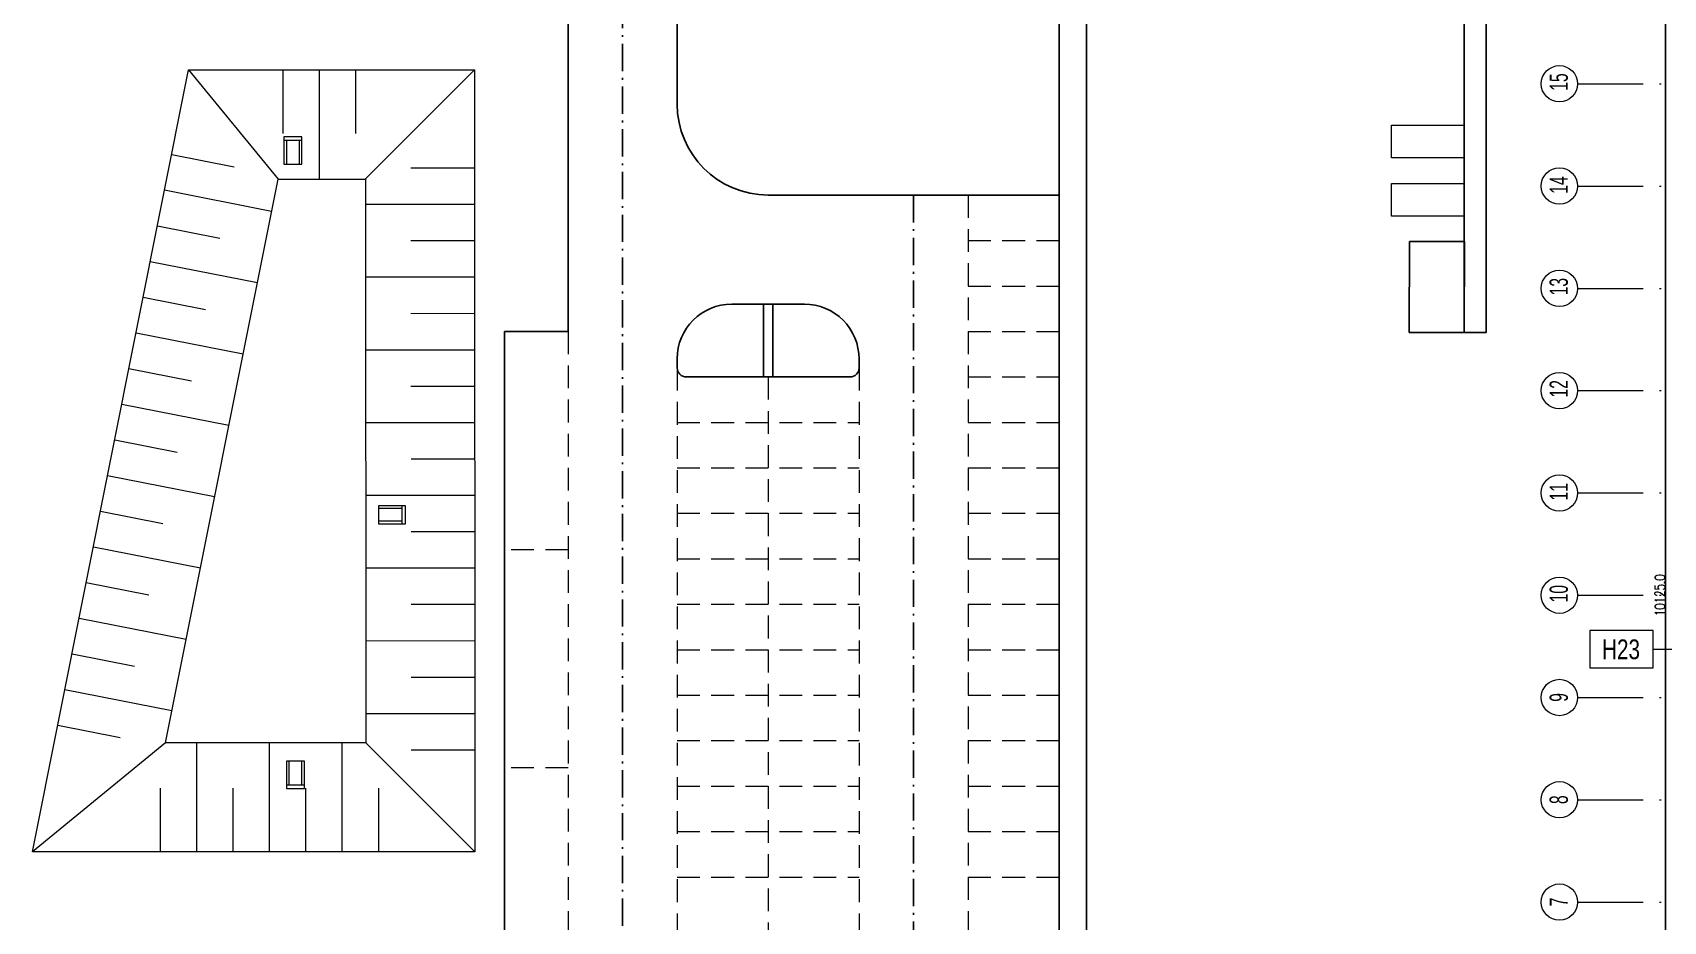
# Model space of a CAD drawing. Extents: x 6529560 to 6558080, y 5579316 to 5588131.
# Drawn here: x 6543422.9 to 6543512.6, y 5579539.7 to 5579588.5 of the extents above; entities that cross this region are included whole.
import ezdxf

# ---------------------------------------------------------------- set-up
doc = ezdxf.new("R2010")
doc.units = 0
doc.header["$MEASUREMENT"] = 0
doc.header["$PDSIZE"] = -5
for name, pattern in [('ACAD_ISO10W100', [18, 12, -3, 0, -3]), ('DASHED2', [0.375, 0.25, -0.125]), ('DCD Osie', [9, 6, -1.5, 0, -1.5]), ('GR_SOLID', [0])]:
    doc.linetypes.add(name, pattern=pattern)
doc.layers.get('0').update_dxf_attribs({"color": 2, "linetype": 'CONTINUOUS', "lineweight": 5})
doc.layers.get('Defpoints').update_dxf_attribs({"linetype": 'CONTINUOUS'})
for name, color, linetype, lineweight in [('arch_droga', 1, 'CONTINUOUS', 25), ('arch_miejsca parkingowe', 6, 'CONTINUOUS', 15), ('arch_opisy', 20, 'CONTINUOUS', 13), ('arch_osie', 181, 'CONTINUOUS', 5), ('arch_sciany zewnętrzne', 94, 'CONTINUOUS', 18), ('arch_wymiary', 2, 'CONTINUOUS', 13), ('AUSSENMASSE_N3', 7, 'GR_SOLID', 18)]:
    doc.layers.add(name, color=color, linetype=linetype, lineweight=lineweight)
doc.layers.add('arch_osie opisy', color=1, linetype='CONTINUOUS')
doc.styles.get("Standard").update_dxf_attribs({"font": 'arial.ttf', "width": 0.75})
doc.styles.add('styl1', font='romans.shx', dxfattribs={"width": 0.75})
doc.dimstyles.new('wymiary hala', dxfattribs={"dimtxt": 0.55, "dimasz": 0.3, "dimexe": 0.18, "dimexo": 0.0625, "dimgap": 0.04, "dimtad": 1, "dimtoh": 1, "dimdec": 1, "dimlfac": 100, "dimzin": 0, "dimdsep": 46, "dimtxsty": 'styl1', "dimblk": 'ARCHTICK', "dimcen": 0.09, "dimadec": 0, "dimazin": 0, "dimtfac": 1, "dimtdec": 1, "dimtofl": 0, "dimtmove": 0, "dimatfit": 3, "dimldrblk": 'ARCHTICK', "dimfxl": 1, "dimtolj": 1, "dimtzin": 0, "dimarcsym": 0})

# ---------------------------------------------------------------- blocks, each defined once
blk = doc.blocks.new('ZT_z_opisami')
at = {"layer": 'arch_droga', "color": 7, "linetype": 'DCD Osie', "ltscale": 0.25}
for p, q in [((6540777.195, 5579536.322, -6.54), (6540777.195, 5579419.652, -6.54)), ((6540793.195, 5579502.152, -6.54), (6540793.195, 5579419.652, -6.54))]:
    blk.add_line(p, q, dxfattribs=at)
at = {"layer": 'arch_droga', "color": 7}
for p, q in [((6540774.195, 5579494.652, -6.54), (6540774.195, 5579530.322, -6.54)), ((6540780.195, 5579530.322, -6.54), (6540780.195, 5579507.152, -6.54)), ((6540785.195, 5579502.152, -6.54), (6540801.195, 5579502.152, -6.54)), ((6540801.195, 5579502.152, -6.54), (6540801.195, 5579422.152)), ((6540783.195, 5579496.152, -6.54), (6540784.945, 5579496.152, -6.54)), ((6540784.945, 5579496.152, -6.54), (6540785.445, 5579496.152, -6.54)), ((6540785.445, 5579496.152, -6.54), (6540787.195, 5579496.152, -6.54)), ((6540770.695, 5579494.652, -6.54), (6540770.695, 5579446.652, -6.54)), ((6540774.195, 5579494.652), (6540770.695, 5579494.652)), ((6540780.195, 5579493.152, -6.54), (6540780.195, 5579492.652, -6.54)), ((6540790.195, 5579493.152, -6.54), (6540790.195, 5579492.652, -6.54)), ((6540780.695, 5579492.152), (6540784.945, 5579492.152)), ((6540784.945, 5579492.152), (6540785.445, 5579492.152)), ((6540785.445, 5579492.152), (6540789.695, 5579492.152))]:
    blk.add_line(p, q, dxfattribs=at)
at = {"layer": 'arch_droga', "color": 7, "linetype": 'Continuous'}
for p, q in [((6540801.195, 5579513.506), (6540801.195, 5579502.152, -6.54)), ((6540802.695, 5579514.036), (6540802.695, 5579428.752)), ((6540784.945, 5579492.152), (6540784.945, 5579496.152, -6.54)), ((6540785.445, 5579492.152), (6540785.445, 5579496.152, -6.54))]:
    blk.add_line(p, q, dxfattribs=at)
at = {"layer": 'arch_droga', "color": 7}
for centre, radius, start, end in [((6540785.195, 5579507.152, -6.54), 5, 180, 270), ((6540783.195, 5579493.152, -6.54), 3, 90, 180), ((6540787.195, 5579493.152, -6.54), 3, 360, 90), ((6540780.695, 5579492.652), 0.5, 180, 270), ((6540789.695, 5579492.652), 0.5, 270, 360)]:
    blk.add_arc(centre, radius, start, end, dxfattribs=at)
at = {"layer": 'arch_miejsca parkingowe', "color": 7}
for p, q in [((6540759.561, 5579505.148, -1.643), (6540758.561, 5579505.148, -1.643)), ((6540758.711, 5579505.148, -1.643), (6540758.711, 5579503.848, -1.643)), ((6540759.411, 5579505.148, -1.643), (6540759.411, 5579503.848, -1.643)), ((6540765.066, 5579484.916, -1.419), (6540763.765, 5579484.916, -1.419)), ((6540765.066, 5579484.066, -1.419), (6540765.066, 5579485.066, -1.419)), ((6540765.066, 5579484.216, -1.419), (6540763.765, 5579484.216, -1.419)), ((6540758.857, 5579469.727, -1.11), (6540758.858, 5579471.027, -1.11)), ((6540759.557, 5579469.727, -1.11), (6540759.558, 5579471.027, -1.11)), ((6540758.707, 5579469.727, -1.11), (6540759.707, 5579469.727, -1.11))]:
    blk.add_line(p, q, dxfattribs=at)
at = {"layer": 'arch_miejsca parkingowe', "color": 7, "linetype": 'DASHED2', "ltscale": 5}
for p, q in [((6540796.195, 5579502.152), (6540796.195, 5579421.652)), ((6540796.195, 5579499.652), (6540801.195, 5579499.652)), ((6540796.195, 5579497.152), (6540801.195, 5579497.152)), ((6540774.195, 5579494.652), (6540774.195, 5579446.652)), ((6540796.195, 5579494.652), (6540801.195, 5579494.652)), ((6540780.195, 5579492.652), (6540780.195, 5579419.152)), ((6540785.195, 5579492.152), (6540785.195, 5579419.652)), ((6540790.195, 5579492.652), (6540790.195, 5579419.152)), ((6540796.195, 5579492.152), (6540801.195, 5579492.152)), ((6540780.195, 5579489.652), (6540790.195, 5579489.652)), ((6540796.195, 5579489.652), (6540801.195, 5579489.652)), ((6540780.195, 5579487.152), (6540790.195, 5579487.152)), ((6540796.195, 5579487.152), (6540801.195, 5579487.152)), ((6540780.195, 5579484.652), (6540790.195, 5579484.652)), ((6540796.195, 5579484.652), (6540801.195, 5579484.652)), ((6540774.195, 5579482.652), (6540770.695, 5579482.652)), ((6540780.195, 5579482.152), (6540790.195, 5579482.152)), ((6540796.195, 5579482.152), (6540801.195, 5579482.152)), ((6540780.195, 5579479.652), (6540790.195, 5579479.652)), ((6540796.195, 5579479.652), (6540801.195, 5579479.652)), ((6540780.195, 5579477.152), (6540790.195, 5579477.152)), ((6540796.195, 5579477.152), (6540801.195, 5579477.152)), ((6540780.195, 5579474.652), (6540790.195, 5579474.652)), ((6540796.195, 5579474.652), (6540801.195, 5579474.652)), ((6540780.195, 5579472.152), (6540790.195, 5579472.152)), ((6540796.195, 5579472.152), (6540801.195, 5579472.152)), ((6540774.195, 5579470.652), (6540770.695, 5579470.652)), ((6540780.195, 5579469.652), (6540790.195, 5579469.652)), ((6540796.195, 5579469.652), (6540801.195, 5579469.652)), ((6540780.195, 5579467.152), (6540790.195, 5579467.152)), ((6540796.195, 5579467.152), (6540801.195, 5579467.152)), ((6540780.195, 5579464.652), (6540790.195, 5579464.652)), ((6540796.195, 5579464.652), (6540801.195, 5579464.652))]:
    blk.add_line(p, q, dxfattribs=at)
at = {"layer": 'arch_miejsca parkingowe', "color": 7}
for points, elevation in [([(6540769.047, 5579509.035), (6540769.071, 5579466.038), (6540744.753, 5579466.04), (6540753.329, 5579509.036)], -1.402), ([(6540759.561, 5579505.348), (6540758.561, 5579505.348), (6540758.561, 5579503.848), (6540759.561, 5579503.848)], -1.643), ([(6540763.05, 5579503.035), (6540763.068, 5579472.038), (6540752.068, 5579472.039), (6540758.25, 5579503.035)], -1.402), ([(6540765.265, 5579484.066), (6540765.265, 5579485.066), (6540763.765, 5579485.066), (6540763.765, 5579484.066)], -1.419), ([(6540758.707, 5579469.527), (6540759.707, 5579469.527), (6540759.708, 5579471.027), (6540758.708, 5579471.027)], -1.11)]:
    blk.add_lwpolyline(points, close=True, dxfattribs=dict(at, elevation=elevation))
at = {"layer": 'arch_miejsca parkingowe', "color": 7, "elevation": -1.402}
for points in [[(6540753.329, 5579509.036), (6540758.25, 5579503.035)], [(6540758.532, 5579505.535), (6540758.532, 5579509.035)], [(6540760.532, 5579503.035), (6540760.532, 5579509.035)], [(6540762.532, 5579505.535), (6540762.532, 5579509.035)], [(6540763.05, 5579503.038), (6540769.047, 5579509.035)], [(6540755.829, 5579503.693), (6540752.399, 5579504.374)], [(6540765.55, 5579503.649), (6540769.05, 5579503.651)], [(6540757.888, 5579501.245), (6540752.008, 5579502.413)], [(6540763.051, 5579501.648), (6540769.051, 5579501.651)], [(6540755.05, 5579499.77), (6540751.617, 5579500.451)], [(6540765.553, 5579499.649), (6540769.052, 5579499.651)], [(6540757.109, 5579497.322), (6540751.225, 5579498.49)], [(6540763.054, 5579497.648), (6540769.053, 5579497.651)], [(6540754.267, 5579495.847), (6540750.834, 5579496.529)], [(6540765.555, 5579495.649), (6540769.054, 5579495.651)], [(6540756.325, 5579493.399), (6540750.443, 5579494.567)], [(6540763.056, 5579493.648), (6540769.056, 5579493.651)], [(6540753.485, 5579491.924), (6540750.052, 5579492.606)], [(6540765.557, 5579491.649), (6540769.057, 5579491.651)], [(6540755.541, 5579489.477), (6540749.661, 5579490.645)], [(6540763.058, 5579489.648), (6540769.058, 5579489.651)], [(6540752.703, 5579488.001), (6540749.269, 5579488.683)], [(6540765.559, 5579487.649), (6540769.059, 5579487.651)], [(6540754.762, 5579485.553), (6540748.878, 5579486.722)], [(6540763.06, 5579485.648), (6540769.06, 5579485.651)], [(6540751.92, 5579484.079), (6540748.487, 5579484.761)], [(6540765.561, 5579483.649), (6540769.061, 5579483.651)], [(6540753.977, 5579481.631), (6540748.096, 5579482.799)], [(6540763.063, 5579481.648), (6540769.062, 5579481.651)], [(6540751.138, 5579480.156), (6540747.704, 5579480.838)], [(6540765.564, 5579479.649), (6540769.063, 5579479.651)], [(6540753.193, 5579477.709), (6540747.313, 5579478.876)], [(6540763.065, 5579477.648), (6540769.064, 5579477.651)], [(6540750.355, 5579476.233), (6540746.922, 5579476.915)], [(6540752.414, 5579473.785), (6540746.531, 5579474.954)], [(6540765.566, 5579475.649), (6540769.066, 5579475.651)], [(6540763.064, 5579473.648), (6540769.067, 5579473.651)], [(6540749.573, 5579472.31), (6540746.139, 5579472.992)], [(6540752.068, 5579472.039), (6540744.753, 5579466.04)], [(6540753.764, 5579472.039), (6540753.764, 5579466.039)], [(6540757.764, 5579472.039), (6540757.764, 5579466.039)], [(6540761.764, 5579472.038), (6540761.764, 5579466.038)], [(6540763.068, 5579472.038), (6540769.071, 5579466.038)], [(6540765.566, 5579471.649), (6540769.068, 5579471.651)], [(6540751.764, 5579469.539), (6540751.764, 5579466.039)], [(6540755.764, 5579469.539), (6540755.764, 5579466.039)], [(6540759.764, 5579469.539), (6540759.764, 5579466.039)], [(6540763.764, 5579469.539), (6540763.764, 5579466.038)]]:
    blk.add_lwpolyline(points, dxfattribs=at)
blk = doc.blocks.new('_ArchTick')
at = {"color": 0, "linetype": 'ByBlock', "const_width": 0.15}
blk.add_lwpolyline([(-0.5, -0.5), (0.5, 0.5)], dxfattribs=at)
blk = doc.blocks.new('*D41')
at = {"layer": 'arch_wymiary', "color": 0, "lineweight": -2, "transparency": 16777216}
for p, q in [((6543514.66, 5579608.22), (6543512.542, 5579608.22)), ((6543512.722, 5579608.22), (6543512.722, 5579506.97)), ((6543514.66, 5579506.97), (6543512.542, 5579506.97))]:
    blk.add_line(p, q, dxfattribs=at)
at = {"layer": 'Defpoints', "color": 0, "transparency": 16777216}
for p in [(6543514.722, 5579608.22), (6543512.722, 5579506.97), (6543514.722, 5579506.97)]:
    blk.add_point(p, dxfattribs=at)
at = {"layer": 'arch_wymiary', "color": 0, "lineweight": -2, "transparency": 16777216, "xscale": 0.3, "yscale": 0.3, "zscale": 0.3}
for p, rotation in [((6543512.722, 5579608.22), 90), ((6543512.722, 5579506.97), 270)]:
    blk.add_blockref('_ArchTick', p, dxfattribs=dict(at, rotation=rotation))
at = {"layer": 'arch_wymiary', "color": 0, "transparency": 16777216, "insert": (6543512.407, 5579557.595), "char_height": 0.55, "attachment_point": 5, "rotation": 90, "style": 'styl1'}
blk.add_mtext('\\A1;10125.0', dxfattribs=at)

msp = doc.modelspace()

# ---------------------------------------------------------------- linework, layer by layer
at = {"layer": 'arch_droga', "color": 0, "elevation": -9.1761}
msp.add_lwpolyline([(6543501.6532, 5579600.8058), (6543502.8532, 5579600.8058), (6543502.8532, 5579572.0412), (6543501.6532, 5579572.0412)], close=True, dxfattribs=at)
at = {"layer": 'arch_droga', "color": 0, "elevation": -9.1761, "flags": 128}
msp.add_lwpolyline([(6543498.6337, 5579577.0436), (6543501.6553, 5579577.0412), (6543501.6512, 5579572.0412), (6543498.6296, 5579572.0436)], close=True, dxfattribs=at)
at = {"layer": 'arch_opisy'}
msp.add_lwpolyline([(6543508.5578, 5579553.6112), (6543512.0322, 5579553.6112), (6543512.0322, 5579555.6518), (6543508.5578, 5579555.6518)], close=True, dxfattribs=at)
msp.add_lwpolyline([(6543512.0322, 5579554.6315), (6543521.4068, 5579554.6315)], dxfattribs=at)
at = {"layer": 'arch_osie', "linetype": 'ACAD_ISO10W100', "ltscale": 0.3, "extrusion": (-4.94832e-09, -8.0265e-10, 1)}
for points in [[(6543507.8822, 5579585.7201), (6543634.6822, 5579585.7201)], [(6543507.8822, 5579580.0952), (6543522.4822, 5579580.0952)], [(6543507.8822, 5579574.4702), (6543522.4822, 5579574.4702)], [(6543507.8822, 5579568.8452), (6543522.4822, 5579568.8452)], [(6543507.8822, 5579563.2202), (6543634.6822, 5579563.2202)], [(6543507.8822, 5579557.5952), (6543522.4822, 5579557.5952)], [(6543507.8822, 5579551.9702), (6543522.4822, 5579551.9702)], [(6543507.8822, 5579546.3452), (6543522.4822, 5579546.3452)], [(6543507.8822, 5579540.7202), (6543634.6822, 5579540.7202)]]:
    msp.add_lwpolyline(points, dxfattribs=at)
at = {"layer": 'arch_osie'}
for centre in [(6543506.8822, 5579585.7202, 13.8796), (6543506.8822, 5579580.0952, 13.8796), (6543506.8822, 5579574.4702, 13.8796), (6543506.8822, 5579568.8452, 13.8796), (6543506.8822, 5579563.2202, 13.8796), (6543506.8822, 5579557.5952, 13.8796), (6543506.8822, 5579551.9702, 13.8796), (6543506.8822, 5579546.3452, 13.8796), (6543506.8822, 5579540.7202, 13.8796)]:
    msp.add_circle(centre, 1, dxfattribs=at)
at = {"layer": 'arch_sciany zewnętrzne', "color": 0, "elevation": -9.1761}
for points in [[(6543497.6532, 5579583.4412), (6543501.6532, 5579583.4412), (6543501.6532, 5579581.6412), (6543497.6532, 5579581.6412)], [(6543497.6532, 5579580.2412), (6543501.6532, 5579580.2412), (6543501.6532, 5579578.4412), (6543497.6532, 5579578.4412)]]:
    msp.add_lwpolyline(points, close=True, dxfattribs=at)

# ---------------------------------------------------------------- block references
at = {"color": 4, "rotation": 359.9999223416695}
msp.add_blockref('ZT_z_opisami', (2670.615, 86.312, -1.4022), dxfattribs=at)

# ---------------------------------------------------------------- texts
at = {"layer": 'arch_osie opisy', "char_height": 1, "width": 1.5, "attachment_point": 1, "rotation": 90}
for s, insert in [('{\\fArial Narrow|b0|i0|c238|p34;15}', (6543506.3442, 5579585.3362, 13.8796)), ('{\\fArial Narrow|b0|i0|c238|p34;14}', (6543506.3442, 5579579.6724, 13.8796)), ('{\\fArial Narrow|b0|i0|c238|p34;13}', (6543506.3442, 5579574.0848, 13.8796)), ('{\\fArial Narrow|b0|i0|c238|p34;12}', (6543506.3442, 5579568.4693, 13.8796)), ('{\\fArial Narrow|b0|i0|c238|p34;11}', (6543506.3442, 5579562.8076, 13.8796)), ('{\\fArial Narrow|b0|i0|c238|p34;10}', (6543506.3442, 5579557.2009, 13.8796)), ('{\\fArial Narrow|b0|i0|c238|p34;9}', (6543506.3442, 5579551.737, 13.8796)), ('{\\fArial Narrow|b0|i0|c238|p34;8}', (6543506.3442, 5579546.112, 13.8796)), ('{\\fArial Narrow|b0|i0|c238|p34;7\\P}', (6543506.3442, 5579540.487, 13.8796))]:
    msp.add_mtext(s, dxfattribs=dict(at, insert=insert))
at = {"layer": 'AUSSENMASSE_N3', "color": 7, "width": 0.75}
msp.add_text('H23', height=1.08594, dxfattribs=at).set_placement((6543509.2266, 5579554.0768, 6.6179))

# ---------------------------------------------------------------- dimensions: what is measured, and where the dimension line sits
at = {"layer": 'arch_wymiary'}
dim = msp.add_linear_dim(base=(6543512.7222, 5579506.9702), p1=(6543514.7222, 5579608.2202, 6.5405), p2=(6543514.7222, 5579506.9702, 13.9164), angle=90, dimstyle='wymiary hala', dxfattribs=at)
dim.commit()
dim.dimension.update_dxf_attribs({"geometry": '*D41', "text_midpoint": (6543512.4072, 5579557.5952)})

doc.saveas('drawing.dxf')
